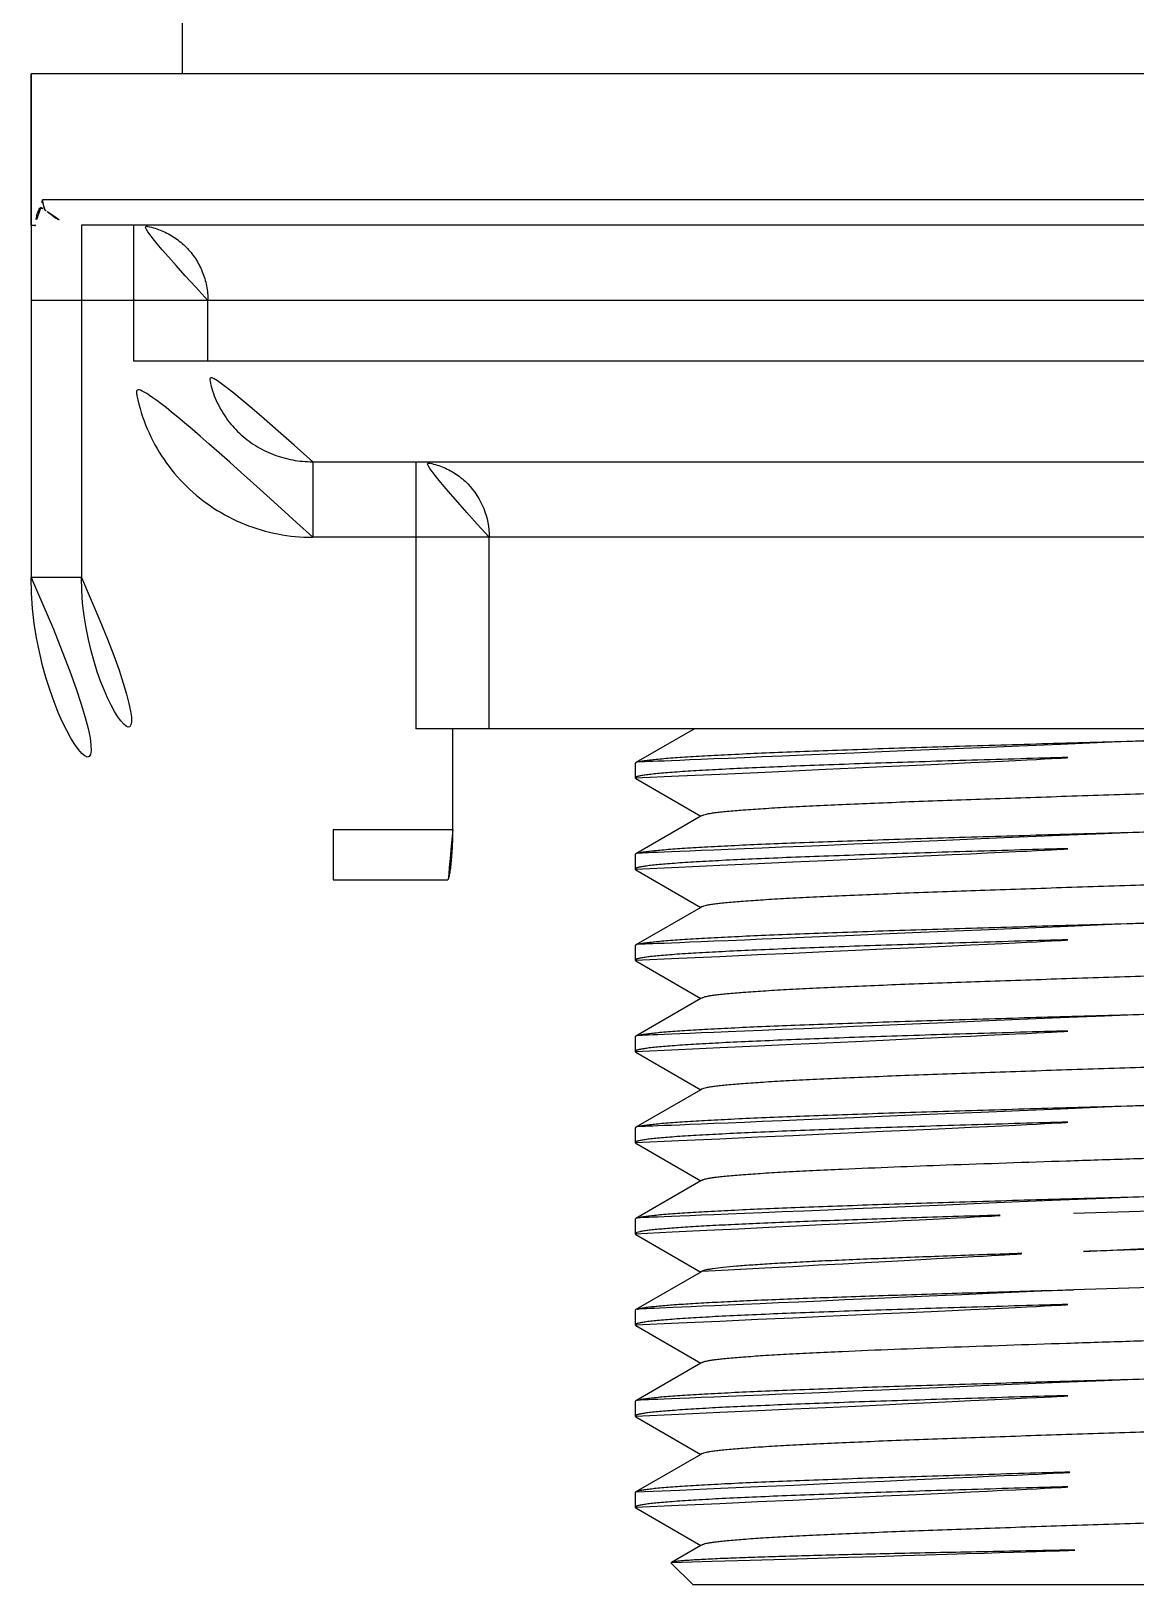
# Model space of a CAD drawing. Extents: x 16296660632 to 16296672714, y -37409619871 to -37409617455.
# Drawn here: x 16296671929.36 to 16296671951.31, y -37409617893.75 to -37409617862.89 of the extents above; entities that cross this region are included whole.
import ezdxf

# ---------------------------------------------------------------- set-up
doc = ezdxf.new("R2010")
doc.units = 0
doc.header["$LTSCALE"] = 10
doc.header["$MEASUREMENT"] = 0
doc.layers.get('0').update_dxf_attribs({"linetype": 'CONTINUOUS'})
doc.layers.add('02___PRT_ALL_AXES', color=7, linetype='CONTINUOUS')

msp = doc.modelspace()

# ---------------------------------------------------------------- linework, layer by layer
at = {"color": 7, "linetype": 'Continuous'}
for p, q in [((16296671929.36055, -37409617863.745247), (16296671929.36055, -37409617873.745247)), ((16296671973.631399, -37409617866.245369), (16296671929.589701, -37409617866.245369)), ((16296671929.36055, -37409617866.745247), (16296671929.44182, -37409617866.745247)), ((16296671929.44182, -37409617866.768257), (16296671929.44182, -37409617866.745247)), ((16296671930.36055, -37409617866.745247), (16296671930.36055, -37409617873.745247)), ((16296671972.86055, -37409617866.745247), (16296671930.36055, -37409617866.745247)), ((16296671931.39447, -37409617866.745247), (16296671931.39447, -37409617869.445236)), ((16296671973.86055, -37409617868.245247), (16296671929.36055, -37409617868.245247)), ((16296671932.87369, -37409617869.445091), (16296671932.87369, -37409617868.245247)), ((16296671932.87369, -37409617869.445236), (16296671931.39447, -37409617869.445236)), ((16296671970.34741, -37409617869.445091), (16296671932.87369, -37409617869.445091)), ((16296671934.95402, -37409617871.445236), (16296671934.95402, -37409617872.945236)), ((16296671934.95402, -37409617871.445236), (16296671968.26708, -37409617871.445236)), ((16296671934.954161, -37409617871.445236), (16296671934.95402, -37409617871.445236)), ((16296671937.000959, -37409617871.445236), (16296671937.000959, -37409617876.745247)), ((16296671968.26708, -37409617872.945236), (16296671934.95402, -37409617872.945236)), ((16296671938.46192, -37409617876.745247), (16296671938.46192, -37409617872.945236)), ((16296671930.36055, -37409617873.745247), (16296671929.36055, -37409617873.745247)), ((16296671966.220131, -37409617876.745247), (16296671937.000959, -37409617876.745247)), ((16296671937.74008, -37409617878.745247), (16296671937.74008, -37409617876.745247)), ((16296671942.538771, -37409617876.745247), (16296671941.372669, -37409617877.419403)), ((16296671941.372669, -37409617877.419403), (16296671941.36055, -37409617877.433403)), ((16296671941.372669, -37409617877.736092), (16296671941.36055, -37409617877.722076)), ((16296671941.372669, -37409617877.736092), (16296671942.66416, -37409617878.482742)), ((16296671942.66416, -37409617878.482742), (16296671941.372669, -37409617879.229393)), ((16296671942.691959, -37409617878.466667), (16296671942.66416, -37409617878.482742)), ((16296671935.36055, -37409617878.745247), (16296671935.36055, -37409617879.745247)), ((16296671935.36055, -37409617878.745247), (16296671937.74008, -37409617878.745247)), ((16296671941.372669, -37409617879.229393), (16296671941.36055, -37409617879.243408)), ((16296671941.372669, -37409617879.546089), (16296671941.36055, -37409617879.532097)), ((16296671941.372669, -37409617879.546089), (16296671942.66416, -37409617880.29274)), ((16296671935.36055, -37409617879.745247), (16296671937.639509, -37409617879.745247)), ((16296671942.66416, -37409617880.29274), (16296671941.372669, -37409617881.039391)), ((16296671942.691959, -37409617880.276672), (16296671942.66416, -37409617880.29274)), ((16296671941.372669, -37409617881.039391), (16296671941.36055, -37409617881.053429)), ((16296671941.372669, -37409617881.356087), (16296671941.36055, -37409617881.342102)), ((16296671941.372669, -37409617881.356087), (16296671942.66416, -37409617882.102753)), ((16296671942.66416, -37409617882.102753), (16296671941.372669, -37409617882.849403)), ((16296671942.691959, -37409617882.08667), (16296671942.66416, -37409617882.102753)), ((16296671941.372669, -37409617882.849403), (16296671941.36055, -37409617882.863426)), ((16296671941.372669, -37409617883.166092), (16296671941.36055, -37409617883.152077)), ((16296671941.372669, -37409617883.166092), (16296671942.66416, -37409617883.912743)), ((16296671942.66416, -37409617883.912743), (16296671941.372669, -37409617884.659393)), ((16296671942.691959, -37409617883.896667), (16296671942.66416, -37409617883.912743)), ((16296671941.372669, -37409617884.659393), (16296671941.36055, -37409617884.673409)), ((16296671941.372669, -37409617884.976089), (16296671941.36055, -37409617884.962067)), ((16296671941.372669, -37409617884.976089), (16296671942.66416, -37409617885.72274)), ((16296671942.66416, -37409617885.72274), (16296671941.372669, -37409617886.469391)), ((16296671942.691959, -37409617885.706673), (16296671942.66416, -37409617885.72274)), ((16296671941.372669, -37409617886.469391), (16296671941.36055, -37409617886.483391)), ((16296671950.066111, -37409617886.363152), (16296671951.61055, -37409617886.31958)), ((16296671941.372669, -37409617886.786087), (16296671941.36055, -37409617886.772057)), ((16296671941.372669, -37409617886.786087), (16296671942.66416, -37409617887.532753)), ((16296671942.66416, -37409617887.532753), (16296671941.372669, -37409617888.279404)), ((16296671942.691959, -37409617887.51667), (16296671942.66416, -37409617887.532753)), ((16296671951.61055, -37409617887.840897), (16296671950.066111, -37409617887.884483)), ((16296671941.372669, -37409617888.279404), (16296671941.36055, -37409617888.293381)), ((16296671941.372669, -37409617888.596092), (16296671941.36055, -37409617888.582077)), ((16296671941.372669, -37409617888.596092), (16296671942.66416, -37409617889.342743)), ((16296671942.66416, -37409617889.342743), (16296671941.372669, -37409617890.089394)), ((16296671942.691959, -37409617889.326668), (16296671942.66416, -37409617889.342743)), ((16296671941.372669, -37409617890.089394), (16296671941.36055, -37409617890.103401)), ((16296671941.372669, -37409617890.40609), (16296671941.36055, -37409617890.392082)), ((16296671941.372669, -37409617890.40609), (16296671942.66416, -37409617891.15274)), ((16296671942.691959, -37409617891.136673), (16296671942.66416, -37409617891.15274)), ((16296671942.66416, -37409617891.15274), (16296671941.372669, -37409617891.899391)), ((16296671941.36055, -37409617891.913406), (16296671941.372669, -37409617891.899391)), ((16296671941.372669, -37409617892.216087), (16296671941.36055, -37409617892.20208)), ((16296671941.372669, -37409617892.216087), (16296671942.66416, -37409617892.962753)), ((16296671942.66416, -37409617892.962753), (16296671942.07925, -37409617893.300926)), ((16296671942.691959, -37409617892.946671), (16296671942.66416, -37409617892.962753)), ((16296671942.075769, -37409617893.310463), (16296671942.07925, -37409617893.300926)), ((16296671960.710409, -37409617893.745247), (16296671942.5107, -37409617893.745247))]:
    msp.add_line(p, q, dxfattribs=at)
for centre, radius, start, end in [((16296671933.1488, -37409617867.100723), 3.660437, 166.4865756, 168.8724982), ((16296671931.479589, -37409617866.153687), 2.128429, 196.1367586, 196.7826591), ((16296671932.608879, -37409617867.139191), 3.18871, 172.8787248, 173.3199272), ((16296671930.36055, -37409617865.745247), 1, 227.1124818, 270), ((16296671935.36055, -37409617873.745247), 6, 180, 270), ((16296671935.36055, -37409617873.745247), 5, 180, 270)]:
    msp.add_arc(centre, radius, start, end, dxfattribs=at)
for points, knots in [([(16296671929.557171, -37409617866.394287), (16296671929.5424, -37409617866.400528), (16296671929.523649, -37409617866.423683), (16296671929.505449, -37409617866.460518), (16296671929.48444, -37409617866.519012), (16296671929.46286, -37409617866.614311), (16296671929.45063, -37409617866.697021), (16296671929.444771, -37409617866.743881)], [0, 0, 0, 0, 0.128221975, 0.21972012, 0.332169508, 0.622521155, 1, 1, 1, 1]), ([(16296671929.557171, -37409617866.394287), (16296671929.5648, -37409617866.400513), (16296671929.58865, -37409617866.418518), (16296671929.614639, -37409617866.433632), (16296671929.63282, -37409617866.442032)], [0, 0, 0, 0, 0.329467316, 1, 1, 1, 1]), ([(16296671929.63283, -37409617866.442032), (16296671929.61183, -37409617866.396172), (16296671929.59338, -37409617866.329697), (16296671929.589729, -37409617866.262337), (16296671929.589729, -37409617866.245369)], [0, 0, 0, 0, 0.748347261, 1, 1, 1, 1]), ([(16296671929.63283, -37409617866.442032), (16296671929.64032, -37409617866.445503), (16296671929.656759, -37409617866.456917), (16296671929.67153, -37409617866.470078), (16296671929.679991, -37409617866.477943)], [0, 0, 0, 0, 0.416909301, 1, 1, 1, 1]), ([(16296671932.87369, -37409617868.245247), (16296671932.87369, -37409617868.147247), (16296671932.85463, -37409617867.950813), (16296671932.77002, -37409617867.667801), (16296671932.632509, -37409617867.40683), (16296671932.44746, -37409617867.178032), (16296671932.22188, -37409617866.990227), (16296671931.96443, -37409617866.850594), (16296671931.685129, -37409617866.764618), (16296671931.491131, -37409617866.745247), (16296671931.39447, -37409617866.745247)], [0, 0, 0, 0, 0.125842338, 0.251584298, 0.37706085, 0.502234146, 0.627067831, 0.751576571, 0.8758674, 1, 1, 1, 1]), ([(16296671934.95402, -37409617872.945236), (16296671934.723301, -37409617872.945213), (16296671934.26063, -37409617872.901207), (16296671933.59277, -37409617872.70443), (16296671932.974751, -37409617872.383118), (16296671932.430719, -37409617871.948097), (16296671931.98222, -37409617871.415024), (16296671931.64768, -37409617870.803833), (16296671931.441019, -37409617870.138672), (16296671931.394501, -37409617869.675941), (16296671931.39447, -37409617869.445236)], [0, 0, 0, 0, 0.125005161, 0.250014216, 0.375017739, 0.500019366, 0.625017941, 0.750014423, 0.875008568, 1, 1, 1, 1]), ([(16296671934.95402, -37409617871.445236), (16296671934.821301, -37409617871.445229), (16296671934.554991, -37409617871.421204), (16296671934.168909, -37409617871.312683), (16296671933.809099, -37409617871.133423), (16296671933.48982, -37409617870.887947), (16296671933.22452, -37409617870.584007), (16296671933.02527, -37409617870.232513), (16296671932.901609, -37409617869.847633), (16296671932.873699, -37409617869.57901), (16296671932.87369, -37409617869.445091)], [0, 0, 0, 0, 0.124335599, 0.248890536, 0.373660717, 0.498642994, 0.623808652, 0.749121699, 0.874534335, 1, 1, 1, 1]), ([(16296671938.46192, -37409617872.945236), (16296671938.46192, -37409617872.750343), (16296671938.38681, -37409617872.357964), (16296671938.115339, -37409617871.940643), (16296671937.81846, -37409617871.690468), (16296671937.564119, -37409617871.550667), (16296671937.288179, -37409617871.464653), (16296671937.096451, -37409617871.445236), (16296671937.000959, -37409617871.445236)], [0, 0, 0, 0, 0.252417953, 0.503059619, 0.628038928, 0.752409553, 0.876342099, 1, 1, 1, 1]), ([(16296671951.61055, -37409617876.980904), (16296671950.964359, -37409617876.999069), (16296671949.695299, -37409617877.034729), (16296671947.84918, -37409617877.088493), (16296671946.384541, -37409617877.134354), (16296671945.29711, -37409617877.17173), (16296671944.562349, -37409617877.198921), (16296671943.891319, -37409617877.226067), (16296671943.290091, -37409617877.253159), (16296671942.76409, -37409617877.280151), (16296671942.318069, -37409617877.307022), (16296671941.99835, -37409617877.330437), (16296671941.78561, -37409617877.3498), (16296671941.65904, -37409617877.363281), (16296671941.55501, -37409617877.376701), (16296671941.473499, -37409617877.38987), (16296671941.41501, -37409617877.402946), (16296671941.3836, -37409617877.413078), (16296671941.372681, -37409617877.419403)], [0, 0, 0, 0, 0.189156112, 0.371481578, 0.540417747, 0.617931065, 0.689860256, 0.755560997, 0.814438693, 0.865963437, 0.909675268, 0.94518133, 0.959760954, 0.972181707, 0.982418558, 0.990460889, 0.996309369, 1, 1, 1, 1]), ([(16296671941.360571, -37409617877.722076), (16296671941.360571, -37409617877.715828), (16296671941.372801, -37409617877.707207), (16296671941.38975, -37409617877.700012), (16296671941.42297, -37409617877.689423), (16296671941.479151, -37409617877.677612), (16296671941.56539, -37409617877.663811), (16296671941.67556, -37409617877.650047), (16296671941.8097, -37409617877.636124), (16296671941.9674, -37409617877.622147), (16296671942.22366, -37409617877.602303), (16296671942.59973, -37409617877.578148), (16296671943.11525, -37409617877.550346), (16296671943.71257, -37409617877.522453), (16296671944.385929, -37409617877.494453), (16296671945.128851, -37409617877.466423), (16296671945.934191, -37409617877.438347), (16296671946.794201, -37409617877.410248), (16296671948.02582, -37409617877.372047), (16296671949.63644, -37409617877.325058), (16296671950.94397, -37409617877.288307), (16296671951.61055, -37409617877.269577)], [0, 0, 0, 0, 0.001826943, 0.003478419, 0.005689833, 0.011843395, 0.020329656, 0.03114797, 0.044285028, 0.05971128, 0.077391357, 0.119354659, 0.169776261, 0.228181858, 0.294006762, 0.366621107, 0.445327661, 0.529370944, 0.617947608, 0.805229098, 1, 1, 1, 1]), ([(16296671942.691971, -37409617878.466667), (16296671942.702431, -37409617878.460617), (16296671942.731489, -37409617878.450447), (16296671942.785151, -37409617878.437408), (16296671942.858601, -37409617878.424232), (16296671942.9515, -37409617878.410873), (16296671943.063789, -37409617878.39743), (16296671943.25139, -37409617878.378189), (16296671943.53224, -37409617878.354881), (16296671943.922979, -37409617878.328117), (16296671944.382561, -37409617878.301247), (16296671944.906891, -37409617878.274269), (16296671945.491261, -37409617878.247253), (16296671946.130449, -37409617878.220177), (16296671947.075331, -37409617878.182991), (16296671948.346979, -37409617878.137337), (16296671949.94906, -37409617878.083817), (16296671951.61055, -37409617878.030243), (16296671953.27203, -37409617877.976662), (16296671954.874109, -37409617877.923149), (16296671956.145769, -37409617877.877487), (16296671957.090639, -37409617877.840309), (16296671957.729839, -37409617877.81324), (16296671958.314211, -37409617877.786217), (16296671958.83853, -37409617877.759239), (16296671959.29812, -37409617877.732368), (16296671959.68885, -37409617877.705612), (16296671959.969709, -37409617877.682297), (16296671960.15731, -37409617877.663063), (16296671960.269609, -37409617877.64962), (16296671960.36249, -37409617877.636253), (16296671960.43594, -37409617877.623077), (16296671960.489611, -37409617877.610031), (16296671960.518681, -37409617877.599869), (16296671960.52914, -37409617877.593819)], [0, 0, 0, 0, 0.002027959, 0.005115804, 0.009286513, 0.014541737, 0.020873136, 0.028269835, 0.046201464, 0.068181157, 0.094020323, 0.12348703, 0.156321515, 0.192229519, 0.23089088, 0.315069703, 0.405853314, 0.49999961, 0.594145819, 0.684929279, 0.76910807, 0.807770174, 0.843677596, 0.876512344, 0.905979112, 0.931817708, 0.953798347, 0.971728668, 0.979125982, 0.985458334, 0.990712695, 0.994882708, 0.99797158, 1, 1, 1, 1]), ([(16296671937.74008, -37409617878.745247), (16296671937.74008, -37409617878.810402), (16296671937.738371, -37409617878.938263), (16296671937.730921, -37409617879.123756), (16296671937.719351, -37409617879.29454), (16296671937.704821, -37409617879.444077), (16296671937.68878, -37409617879.566681), (16296671937.67417, -37409617879.649948), (16296671937.662451, -37409617879.699333), (16296671937.65464, -37409617879.723587), (16296671937.648621, -37409617879.738098), (16296671937.64225, -37409617879.745247), (16296671937.639509, -37409617879.745247)], [0, 0, 0, 0, 0.193280679, 0.379274415, 0.550609458, 0.700996962, 0.824808758, 0.917516882, 0.951154691, 0.975930987, 0.99187258, 1, 1, 1, 1]), ([(16296671951.61055, -37409617878.790909), (16296671950.964359, -37409617878.809067), (16296671949.695311, -37409617878.844727), (16296671947.849199, -37409617878.898483), (16296671946.384569, -37409617878.944351), (16296671945.297131, -37409617878.981728), (16296671944.56237, -37409617879.008919), (16296671943.891331, -37409617879.036072), (16296671943.290091, -37409617879.063164), (16296671942.76408, -37409617879.090149), (16296671942.318069, -37409617879.11702), (16296671941.998341, -37409617879.140442), (16296671941.785601, -37409617879.159798), (16296671941.65904, -37409617879.173279), (16296671941.55501, -37409617879.186707), (16296671941.473499, -37409617879.199867), (16296671941.41501, -37409617879.212936), (16296671941.3836, -37409617879.223083), (16296671941.372681, -37409617879.229393)], [0, 0, 0, 0, 0.189155177, 0.371479765, 0.540415132, 0.617928382, 0.689858408, 0.755560271, 0.81443884, 0.865964059, 0.909675897, 0.94518181, 0.959761277, 0.97218194, 0.982418708, 0.990460949, 0.996309375, 1, 1, 1, 1]), ([(16296671941.36055, -37409617879.532097), (16296671941.36054, -37409617879.525848), (16296671941.372761, -37409617879.517227), (16296671941.38969, -37409617879.51004), (16296671941.42289, -37409617879.499443), (16296671941.47904, -37409617879.487633), (16296671941.56526, -37409617879.473831), (16296671941.6754, -37409617879.460068), (16296671941.809509, -37409617879.446129), (16296671941.96719, -37409617879.432159), (16296671942.223431, -37409617879.412323), (16296671942.59948, -37409617879.388168), (16296671943.114981, -37409617879.360359), (16296671943.712299, -37409617879.332458), (16296671944.385679, -37409617879.304466), (16296671945.12862, -37409617879.276428), (16296671945.933981, -37409617879.248352), (16296671946.79402, -37409617879.220253), (16296671948.025669, -37409617879.182053), (16296671949.636351, -37409617879.135063), (16296671950.943939, -37409617879.098312), (16296671951.61055, -37409617879.079582)], [0, 0, 0, 0, 0.001825514, 0.003475844, 0.005685516, 0.011836086, 0.020320074, 0.031135488, 0.044269235, 0.05969379, 0.077372421, 0.119332435, 0.169752545, 0.228157927, 0.293983608, 0.366600706, 0.445309038, 0.529353995, 0.617932854, 0.805220635, 1, 1, 1, 1]), ([(16296671942.691959, -37409617880.276672), (16296671942.70241, -37409617880.270622), (16296671942.73147, -37409617880.260452), (16296671942.785151, -37409617880.247414), (16296671942.858601, -37409617880.234238), (16296671942.951481, -37409617880.220871), (16296671943.06377, -37409617880.207428), (16296671943.251369, -37409617880.188187), (16296671943.53223, -37409617880.164879), (16296671943.922951, -37409617880.138123), (16296671944.38254, -37409617880.111237), (16296671944.90686, -37409617880.084267), (16296671945.49123, -37409617880.057251), (16296671946.130421, -37409617880.030182), (16296671947.075291, -37409617879.992989), (16296671948.346951, -37409617879.947342), (16296671949.94903, -37409617879.893822), (16296671951.610519, -37409617879.84024), (16296671953.272011, -37409617879.786667), (16296671954.87409, -37409617879.733147), (16296671956.14576, -37409617879.6875), (16296671957.09063, -37409617879.650307), (16296671957.72982, -37409617879.623238), (16296671958.314199, -37409617879.596207), (16296671958.83852, -37409617879.569237), (16296671959.298109, -37409617879.542374), (16296671959.68885, -37409617879.51561), (16296671959.969709, -37409617879.492287), (16296671960.15731, -37409617879.473053), (16296671960.2696, -37409617879.459618), (16296671960.36249, -37409617879.446251), (16296671960.43594, -37409617879.433067), (16296671960.48962, -37409617879.420036), (16296671960.518669, -37409617879.409866), (16296671960.529131, -37409617879.403816)], [0, 0, 0, 0, 0.002027301, 0.005116467, 0.009287797, 0.014541492, 0.020872186, 0.028270238, 0.046200227, 0.068181393, 0.094018702, 0.123486721, 0.156319963, 0.192228682, 0.230889637, 0.31506872, 0.405852432, 0.499998788, 0.594145194, 0.684929058, 0.769108404, 0.807769616, 0.843678463, 0.876511959, 0.905980241, 0.931817762, 0.953799271, 0.971729333, 0.979127631, 0.985458745, 0.990712617, 0.994883966, 0.997973072, 1, 1, 1, 1]), ([(16296671951.61055, -37409617880.600906), (16296671950.964359, -37409617880.619057), (16296671949.695311, -37409617880.654716), (16296671947.849211, -37409617880.708488), (16296671946.384581, -37409617880.754356), (16296671945.29715, -37409617880.791733), (16296671944.56237, -37409617880.818916), (16296671943.891319, -37409617880.846069), (16296671943.290079, -37409617880.873161), (16296671942.764059, -37409617880.900146), (16296671942.31805, -37409617880.927017), (16296671941.99832, -37409617880.950447), (16296671941.785589, -37409617880.969803), (16296671941.659031, -37409617880.983276), (16296671941.555, -37409617880.996696), (16296671941.47349, -37409617881.009872), (16296671941.415001, -37409617881.022942), (16296671941.383591, -37409617881.033081), (16296671941.372669, -37409617881.039391)], [0, 0, 0, 0, 0.189155491, 0.37147903, 0.540412931, 0.617926131, 0.689857718, 0.75556033, 0.814440053, 0.865964955, 0.909677206, 0.945182922, 0.959762497, 0.972181956, 0.982418443, 0.990461063, 0.996309286, 1, 1, 1, 1]), ([(16296671941.360571, -37409617881.342102), (16296671941.36055, -37409617881.335861), (16296671941.372761, -37409617881.327232), (16296671941.38969, -37409617881.320038), (16296671941.42289, -37409617881.309441), (16296671941.479031, -37409617881.297638), (16296671941.565241, -37409617881.283836), (16296671941.675369, -37409617881.270073), (16296671941.80949, -37409617881.256126), (16296671941.967171, -37409617881.242157), (16296671942.2234, -37409617881.222321), (16296671942.599449, -37409617881.198174), (16296671943.11496, -37409617881.170357), (16296671943.71228, -37409617881.142464), (16296671944.38567, -37409617881.114464), (16296671945.12862, -37409617881.086433), (16296671945.93399, -37409617881.058357), (16296671946.794029, -37409617881.030258), (16296671948.025669, -37409617880.992058), (16296671949.636351, -37409617880.945061), (16296671950.94393, -37409617880.908318), (16296671951.61055, -37409617880.88958)], [0, 0, 0, 0, 0.001824297, 0.003474067, 0.005683785, 0.011833788, 0.020316598, 0.031131964, 0.044266485, 0.059690347, 0.077368448, 0.119329151, 0.169749454, 0.228155321, 0.293982111, 0.366599775, 0.445309519, 0.529355134, 0.617933032, 0.805219396, 1, 1, 1, 1]), ([(16296671942.691959, -37409617882.08667), (16296671942.702419, -37409617882.08062), (16296671942.731489, -37409617882.070457), (16296671942.78516, -37409617882.057411), (16296671942.858601, -37409617882.044243), (16296671942.95149, -37409617882.030869), (16296671943.063789, -37409617882.017433), (16296671943.25139, -37409617881.998192), (16296671943.532249, -37409617881.974876), (16296671943.922979, -37409617881.94812), (16296671944.38257, -37409617881.921242), (16296671944.906891, -37409617881.894272), (16296671945.491261, -37409617881.867249), (16296671946.130449, -37409617881.840179), (16296671947.075331, -37409617881.802994), (16296671948.346991, -37409617881.757339), (16296671949.94907, -37409617881.703819), (16296671951.61055, -37409617881.650253), (16296671953.27203, -37409617881.596657), (16296671954.874121, -37409617881.543152), (16296671956.145769, -37409617881.497498), (16296671957.090639, -37409617881.460297), (16296671957.72983, -37409617881.433243), (16296671958.314211, -37409617881.406212), (16296671958.83853, -37409617881.379242), (16296671959.298109, -37409617881.352371), (16296671959.68885, -37409617881.325607), (16296671959.969709, -37409617881.302299), (16296671960.15731, -37409617881.283058), (16296671960.2696, -37409617881.269623), (16296671960.36249, -37409617881.256248), (16296671960.435949, -37409617881.24308), (16296671960.489611, -37409617881.230026), (16296671960.518669, -37409617881.219856), (16296671960.529131, -37409617881.213814)], [0, 0, 0, 0, 0.002028349, 0.005117334, 0.009287406, 0.014541603, 0.020873979, 0.028271412, 0.046201579, 0.068182389, 0.094020838, 0.123487739, 0.156322392, 0.192229866, 0.230891954, 0.315070767, 0.405854232, 0.500000436, 0.594146736, 0.684930378, 0.769109233, 0.807770486, 0.843678611, 0.876512968, 0.90597979, 0.931818867, 0.953798613, 0.971730265, 0.979127014, 0.985458295, 0.990713476, 0.994884352, 0.997972155, 1, 1, 1, 1]), ([(16296671951.61055, -37409617882.410896), (16296671950.964359, -37409617882.42907), (16296671949.69533, -37409617882.464729), (16296671947.849239, -37409617882.518494), (16296671946.38463, -37409617882.564346), (16296671945.297199, -37409617882.601723), (16296671944.56241, -37409617882.628922), (16296671943.891359, -37409617882.656067), (16296671943.29011, -37409617882.683159), (16296671942.76409, -37409617882.710152), (16296671942.318069, -37409617882.737022), (16296671941.998341, -37409617882.760437), (16296671941.785601, -37409617882.7798), (16296671941.65904, -37409617882.793282), (16296671941.55501, -37409617882.806702), (16296671941.473499, -37409617882.81987), (16296671941.415001, -37409617882.832947), (16296671941.3836, -37409617882.843079), (16296671941.372681, -37409617882.849403)], [0, 0, 0, 0, 0.189154908, 0.371475804, 0.540407809, 0.617921916, 0.689853864, 0.75555762, 0.81443745, 0.865963573, 0.909675966, 0.945182193, 0.959761609, 0.972182383, 0.982419059, 0.990461013, 0.996309293, 1, 1, 1, 1]), ([(16296671941.360571, -37409617883.152077), (16296671941.360559, -37409617883.145828), (16296671941.372801, -37409617883.137207), (16296671941.38974, -37409617883.13002), (16296671941.422951, -37409617883.119423), (16296671941.47912, -37409617883.10762), (16296671941.56535, -37409617883.093819), (16296671941.67552, -37409617883.080063), (16296671941.80965, -37409617883.066116), (16296671941.96735, -37409617883.052147), (16296671942.2236, -37409617883.032303), (16296671942.59967, -37409617883.008163), (16296671943.1152, -37409617882.980347), (16296671943.71253, -37409617882.952454), (16296671944.38592, -37409617882.924454), (16296671945.12886, -37409617882.896423), (16296671945.93421, -37409617882.868347), (16296671946.794241, -37409617882.840248), (16296671948.025829, -37409617882.802048), (16296671949.63644, -37409617882.755058), (16296671950.94396, -37409617882.718323), (16296671951.61055, -37409617882.699577)], [0, 0, 0, 0, 0.001826425, 0.003477585, 0.005688673, 0.01184132, 0.020326588, 0.031144209, 0.044280795, 0.059706532, 0.077386291, 0.119349656, 0.169771751, 0.228178605, 0.294005456, 0.3666225, 0.44533112, 0.529374985, 0.617950237, 0.805227961, 1, 1, 1, 1]), ([(16296671942.691971, -37409617883.896667), (16296671942.702431, -37409617883.890617), (16296671942.731489, -37409617883.880463), (16296671942.785151, -37409617883.867409), (16296671942.858601, -37409617883.854233), (16296671942.9515, -37409617883.840874), (16296671943.063789, -37409617883.827431), (16296671943.25139, -37409617883.808189), (16296671943.53224, -37409617883.784866), (16296671943.922979, -37409617883.758118), (16296671944.382561, -37409617883.731247), (16296671944.906891, -37409617883.704269), (16296671945.491261, -37409617883.677254), (16296671946.130449, -37409617883.650177), (16296671947.075319, -37409617883.612991), (16296671948.346979, -37409617883.567337), (16296671949.94906, -37409617883.513817), (16296671951.61055, -37409617883.460243), (16296671953.27203, -37409617883.406662), (16296671954.874109, -37409617883.353149), (16296671956.145769, -37409617883.307503), (16296671957.090639, -37409617883.270309), (16296671957.729839, -37409617883.24324), (16296671958.314211, -37409617883.216217), (16296671958.83853, -37409617883.18924), (16296671959.29812, -37409617883.162369), (16296671959.68885, -37409617883.135612), (16296671959.969709, -37409617883.112297), (16296671960.15731, -37409617883.093063), (16296671960.269609, -37409617883.07962), (16296671960.36249, -37409617883.066254), (16296671960.43594, -37409617883.053078), (16296671960.489611, -37409617883.040031), (16296671960.518681, -37409617883.029869), (16296671960.52914, -37409617883.023819)], [0, 0, 0, 0, 0.002027763, 0.00511555, 0.009286541, 0.014541681, 0.020872882, 0.028269684, 0.046201331, 0.068181131, 0.094020133, 0.123487043, 0.156321307, 0.192229517, 0.230890698, 0.315069579, 0.405853242, 0.499999544, 0.594145746, 0.684929217, 0.769108048, 0.807770113, 0.843677636, 0.876512215, 0.905979216, 0.93181756, 0.953798487, 0.971728551, 0.979126069, 0.985458448, 0.990712535, 0.994882659, 0.997971718, 1, 1, 1, 1]), ([(16296671951.61055, -37409617884.220909), (16296671950.964359, -37409617884.239067), (16296671949.69533, -37409617884.274727), (16296671947.849251, -37409617884.328484), (16296671946.38464, -37409617884.374352), (16296671945.297199, -37409617884.411728), (16296671944.56242, -37409617884.438919), (16296671943.891359, -37409617884.466057), (16296671943.29011, -37409617884.493156), (16296671942.76408, -37409617884.520149), (16296671942.31806, -37409617884.54702), (16296671941.998341, -37409617884.570442), (16296671941.785601, -37409617884.589798), (16296671941.659031, -37409617884.603279), (16296671941.55501, -37409617884.616707), (16296671941.47349, -37409617884.629868), (16296671941.415001, -37409617884.642937), (16296671941.3836, -37409617884.653084), (16296671941.372681, -37409617884.659393)], [0, 0, 0, 0, 0.189154452, 0.371473723, 0.540406434, 0.617921137, 0.689853431, 0.755557363, 0.814437448, 0.865963719, 0.90967624, 0.945182497, 0.959761912, 0.972182639, 0.982419242, 0.990461121, 0.996309324, 1, 1, 1, 1]), ([(16296671941.360571, -37409617884.962067), (16296671941.36058, -37409617884.955803), (16296671941.372829, -37409617884.947197), (16296671941.38979, -37409617884.940002), (16296671941.423031, -37409617884.929413), (16296671941.479219, -37409617884.917603), (16296671941.565479, -37409617884.903801), (16296671941.675671, -37409617884.890038), (16296671941.80983, -37409617884.876099), (16296671941.96755, -37409617884.862129), (16296671942.22382, -37409617884.842293), (16296671942.59992, -37409617884.818138), (16296671943.115459, -37409617884.790337), (16296671943.712799, -37409617884.762444), (16296671944.386181, -37409617884.734444), (16296671945.12911, -37409617884.706413), (16296671945.93445, -37409617884.678337), (16296671946.794451, -37409617884.650238), (16296671948.025999, -37409617884.612053), (16296671949.636539, -37409617884.565063), (16296671950.944, -37409617884.528313), (16296671951.61055, -37409617884.509583)], [0, 0, 0, 0, 0.001828748, 0.003481398, 0.005693948, 0.011849497, 0.020337518, 0.031157634, 0.044296463, 0.059724234, 0.077405767, 0.1193719, 0.169795778, 0.228203438, 0.29403015, 0.366646197, 0.445352978, 0.52939477, 0.617968165, 0.805237719, 1, 1, 1, 1]), ([(16296671942.691971, -37409617885.706673), (16296671942.702419, -37409617885.700623), (16296671942.73148, -37409617885.690437), (16296671942.785151, -37409617885.677406), (16296671942.85861, -37409617885.664238), (16296671942.95149, -37409617885.650864), (16296671943.06378, -37409617885.637428), (16296671943.251381, -37409617885.618187), (16296671943.532249, -37409617885.594872), (16296671943.922979, -37409617885.568123), (16296671944.38257, -37409617885.541237), (16296671944.906891, -37409617885.514267), (16296671945.965679, -37409617885.465347), (16296671947.64642, -37409617885.400993), (16296671949.5515, -37409617885.336838), (16296671951.190639, -37409617885.283737), (16296671952.449421, -37409617885.24324), (16296671953.691299, -37409617885.202744), (16296671954.891279, -37409617885.162277), (16296671956.02519, -37409617885.121857), (16296671957.07021, -37409617885.081543), (16296671958.005301, -37409617885.041344), (16296671958.70698, -37409617885.006607), (16296671959.1994, -37409617884.97818), (16296671959.51259, -37409617884.957932), (16296671959.785959, -37409617884.937737), (16296671960.018129, -37409617884.917633), (16296671960.20801, -37409617884.897751), (16296671960.354561, -37409617884.877983), (16296671960.449409, -37409617884.860786), (16296671960.50263, -37409617884.845718), (16296671960.52178, -37409617884.838074), (16296671960.529119, -37409617884.833817)], [0, 0, 0, 0, 0.002026953, 0.005116139, 0.009287407, 0.014541201, 0.020872394, 0.028270683, 0.046200588, 0.068182093, 0.094019507, 0.12348769, 0.156321124, 0.271960061, 0.405853429, 0.47633073, 0.547284392, 0.617286854, 0.684929596, 0.748852204, 0.807769712, 0.860498413, 0.905979919, 0.925711136, 0.943303725, 0.958667421, 0.971729206, 0.982426842, 0.990711854, 0.996561722, 0.998576246, 1, 1, 1, 1]), ([(16296671951.61055, -37409617886.030907), (16296671950.964359, -37409617886.049057), (16296671949.695339, -37409617886.084717), (16296671947.84926, -37409617886.138481), (16296671946.38464, -37409617886.184349), (16296671945.297199, -37409617886.221733), (16296671944.56241, -37409617886.248917), (16296671943.891359, -37409617886.27607), (16296671943.2901, -37409617886.303162), (16296671942.76408, -37409617886.330147), (16296671942.31806, -37409617886.357018), (16296671941.998329, -37409617886.38044), (16296671941.785589, -37409617886.399803), (16296671941.659031, -37409617886.413277), (16296671941.555, -37409617886.426697), (16296671941.47349, -37409617886.439873), (16296671941.415001, -37409617886.452942), (16296671941.3836, -37409617886.463081), (16296671941.372681, -37409617886.469391)], [0, 0, 0, 0, 0.189153638, 0.371472313, 0.540406991, 0.617921738, 0.689854055, 0.755557987, 0.81443808, 0.8659643, 0.909676791, 0.945182956, 0.959762335, 0.972182977, 0.982419517, 0.99046135, 0.996309449, 1, 1, 1, 1]), ([(16296671941.360571, -37409617886.772057), (16296671941.36059, -37409617886.766617), (16296671941.370251, -37409617886.758751), (16296671941.384451, -37409617886.752129), (16296671941.411489, -37409617886.742577), (16296671941.45751, -37409617886.73188), (16296671941.52804, -37409617886.719414), (16296671941.618219, -37409617886.706963), (16296671941.77742, -37409617886.688728), (16296671942.02445, -37409617886.666924), (16296671942.377029, -37409617886.641937), (16296671942.802191, -37409617886.616829), (16296671943.296631, -37409617886.591599), (16296671943.856449, -37409617886.566299), (16296671944.477249, -37409617886.540947), (16296671945.15414, -37409617886.515572), (16296671945.881809, -37409617886.490173), (16296671946.93668, -37409617886.455467), (16296671948.336451, -37409617886.412743), (16296671949.47802, -37409617886.379868), (16296671950.066111, -37409617886.363152)], [0, 0, 0, 0, 0.001867627, 0.00348757, 0.005637908, 0.011592124, 0.019785397, 0.030222215, 0.042895088, 0.074867951, 0.115472111, 0.164406375, 0.221287393, 0.285675007, 0.357061367, 0.434888838, 0.51854878, 0.607379599, 0.797736158, 1, 1, 1, 1]), ([(16296671950.264629, -37409617887.123817), (16296671950.882999, -37409617887.103653), (16296671952.11237, -37409617887.064171), (16296671953.919041, -37409617887.00547), (16296671955.375401, -37409617886.955544), (16296671956.47122, -37409617886.914833), (16296671957.21994, -37409617886.885071), (16296671957.90789, -37409617886.855362), (16296671958.527611, -37409617886.825706), (16296671959.072399, -37409617886.796173), (16296671959.53636, -37409617886.766769), (16296671959.870041, -37409617886.74115), (16296671960.092779, -37409617886.719994), (16296671960.22576, -37409617886.705223), (16296671960.335369, -37409617886.690521), (16296671960.42157, -37409617886.676086), (16296671960.48381, -37409617886.661774), (16296671960.51733, -37409617886.650627), (16296671960.529131, -37409617886.643806)], [0, 0, 0, 0, 0.180526639, 0.358897917, 0.527439891, 0.605719815, 0.678863634, 0.746077929, 0.806640866, 0.859895154, 0.905272119, 0.942288481, 0.957535737, 0.970556193, 0.981322845, 0.989813387, 0.99602451, 1, 1, 1, 1]), ([(16296671942.691959, -37409617887.51667), (16296671942.70113, -37409617887.51136), (16296671942.72603, -37409617887.50219), (16296671942.7717, -37409617887.490417), (16296671942.83337, -37409617887.478508), (16296671942.94696, -37409617887.460876), (16296671943.12821, -37409617887.439949), (16296671943.391609, -37409617887.416023), (16296671943.71464, -37409617887.391953), (16296671944.094971, -37409617887.367729), (16296671944.52985, -37409617887.343437), (16296671945.01613, -37409617887.319099), (16296671945.55028, -37409617887.294724), (16296671946.34667, -37409617887.261124), (16296671947.430149, -37409617887.219833), (16296671948.813339, -37409617887.171547), (16296671949.77178, -37409617887.139893), (16296671950.264629, -37409617887.123817)], [0, 0, 0, 0, 0.004190389, 0.010397512, 0.018664085, 0.028999392, 0.055843459, 0.090772278, 0.133560841, 0.183899454, 0.24143772, 0.305753018, 0.376389044, 0.452829801, 0.620882255, 0.805049166, 1, 1, 1, 1]), ([(16296671950.066111, -37409617887.884483), (16296671949.497669, -37409617887.900627), (16296671948.3925, -37409617887.932449), (16296671946.79808, -37409617887.980972), (16296671945.54986, -37409617888.022476), (16296671944.633169, -37409617888.056267), (16296671944.019119, -37409617888.080772), (16296671943.46076, -37409617888.10524), (16296671942.962179, -37409617888.129646), (16296671942.52705, -37409617888.153976), (16296671942.15855, -37409617888.178192), (16296671941.89444, -37409617888.199303), (16296671941.71854, -37409617888.216728), (16296671941.613569, -37409617888.228882), (16296671941.52696, -37409617888.240982), (16296671941.458679, -37409617888.252876), (16296671941.40904, -37409617888.264679), (16296671941.38224, -37409617888.273857), (16296671941.372681, -37409617888.279404)], [0, 0, 0, 0, 0.195924129, 0.380918024, 0.549572489, 0.626207312, 0.696955295, 0.761296199, 0.818763103, 0.868932394, 0.911444919, 0.945993487, 0.960207093, 0.972344637, 0.982391567, 0.99034127, 0.996197526, 1, 1, 1, 1]), ([(16296671941.360571, -37409617888.582077), (16296671941.360571, -37409617888.575821), (16296671941.37281, -37409617888.567207), (16296671941.389771, -37409617888.560013), (16296671941.422991, -37409617888.549423), (16296671941.47917, -37409617888.537613), (16296671941.56542, -37409617888.523811), (16296671941.6756, -37409617888.510048), (16296671941.80974, -37409617888.496109), (16296671941.967449, -37409617888.48214), (16296671942.223709, -37409617888.462303), (16296671942.599791, -37409617888.438148), (16296671943.11532, -37409617888.410339), (16296671943.712641, -37409617888.382439), (16296671944.386021, -37409617888.354446), (16296671945.12895, -37409617888.326424), (16296671945.93428, -37409617888.298347), (16296671946.794291, -37409617888.270248), (16296671948.02589, -37409617888.232048), (16296671949.63648, -37409617888.185059), (16296671950.943979, -37409617888.148323), (16296671951.61055, -37409617888.129578)], [0, 0, 0, 0, 0.001827562, 0.003479415, 0.005691178, 0.011845451, 0.020332395, 0.031151305, 0.04428887, 0.059715597, 0.077396117, 0.11936028, 0.169782654, 0.228189056, 0.294014883, 0.366630288, 0.445337007, 0.529379697, 0.617955391, 0.805233516, 1, 1, 1, 1]), ([(16296671942.691959, -37409617889.326668), (16296671942.702419, -37409617889.320633), (16296671942.731489, -37409617889.310463), (16296671942.785151, -37409617889.297409), (16296671942.858601, -37409617889.284233), (16296671942.95149, -37409617889.270866), (16296671943.063789, -37409617889.257431), (16296671943.25139, -37409617889.23819), (16296671943.532249, -37409617889.214867), (16296671943.922979, -37409617889.188118), (16296671944.382561, -37409617889.161247), (16296671944.906891, -37409617889.13427), (16296671945.965679, -37409617889.08535), (16296671947.64642, -37409617889.021004), (16296671949.5515, -37409617888.956841), (16296671951.190639, -37409617888.903748), (16296671952.449421, -37409617888.863243), (16296671953.691299, -37409617888.822746), (16296671954.891279, -37409617888.78228), (16296671956.0252, -37409617888.741867), (16296671957.070221, -37409617888.701553), (16296671958.005289, -37409617888.661339), (16296671958.70698, -37409617888.626602), (16296671959.1994, -37409617888.598183), (16296671959.51259, -37409617888.577927), (16296671959.785959, -37409617888.557739), (16296671960.018129, -37409617888.537628), (16296671960.208019, -37409617888.517738), (16296671960.354561, -37409617888.497993), (16296671960.4494, -37409617888.480782), (16296671960.502621, -37409617888.465714), (16296671960.52179, -37409617888.458061), (16296671960.52914, -37409617888.453819)], [0, 0, 0, 0, 0.002028462, 0.00511705, 0.009287018, 0.01454177, 0.02087396, 0.028270988, 0.04620174, 0.06818191, 0.094020862, 0.123487339, 0.15632222, 0.271960192, 0.405853425, 0.476330842, 0.54728424, 0.617286376, 0.684929251, 0.748852302, 0.807769819, 0.860497824, 0.905978505, 0.92571146, 0.94330234, 0.958667112, 0.971728729, 0.982425478, 0.990712197, 0.996559996, 0.998575054, 1, 1, 1, 1]), ([(16296671951.61055, -37409617889.650909), (16296671950.964371, -37409617889.669067), (16296671949.69533, -37409617889.704727), (16296671947.84923, -37409617889.758476), (16296671946.3846, -37409617889.804352), (16296671945.297159, -37409617889.841728), (16296671944.562389, -37409617889.868919), (16296671943.89134, -37409617889.896057), (16296671943.290091, -37409617889.923157), (16296671942.76408, -37409617889.95015), (16296671942.31806, -37409617889.97702), (16296671941.998341, -37409617890.000443), (16296671941.785601, -37409617890.019798), (16296671941.65904, -37409617890.033279), (16296671941.55501, -37409617890.046707), (16296671941.473499, -37409617890.059868), (16296671941.41501, -37409617890.072937), (16296671941.3836, -37409617890.083076), (16296671941.372681, -37409617890.089394)], [0, 0, 0, 0, 0.189153157, 0.371476322, 0.540411538, 0.617925321, 0.689856528, 0.755559465, 0.81443872, 0.865964279, 0.909676329, 0.945182215, 0.959761617, 0.972182184, 0.98241889, 0.990461089, 0.996309445, 1, 1, 1, 1]), ([(16296671941.360571, -37409617890.392082), (16296671941.360571, -37409617890.385834), (16296671941.372801, -37409617890.377213), (16296671941.38975, -37409617890.370018), (16296671941.42297, -37409617890.359421), (16296671941.479151, -37409617890.34761), (16296671941.56539, -37409617890.333817), (16296671941.67556, -37409617890.320053), (16296671941.8097, -37409617890.306107), (16296671941.9674, -37409617890.292137), (16296671942.22366, -37409617890.272301), (16296671942.59972, -37409617890.248154), (16296671943.11524, -37409617890.220337), (16296671943.712549, -37409617890.192436), (16296671944.38591, -37409617890.164459), (16296671945.128839, -37409617890.136421), (16296671945.934179, -37409617890.108353), (16296671946.794201, -37409617890.080254), (16296671948.02581, -37409617890.042053), (16296671949.63644, -37409617889.995064), (16296671950.94397, -37409617889.958313), (16296671951.61055, -37409617889.939583)], [0, 0, 0, 0, 0.001826917, 0.003478407, 0.005689863, 0.011843462, 0.020329721, 0.031148045, 0.044285093, 0.059711244, 0.077391161, 0.119353815, 0.169774723, 0.228179782, 0.294004939, 0.366619807, 0.445326716, 0.529370115, 0.617946906, 0.805228737, 1, 1, 1, 1]), ([(16296671942.691971, -37409617891.136673), (16296671942.702431, -37409617891.130623), (16296671942.731489, -37409617891.120453), (16296671942.785151, -37409617891.107407), (16296671942.858601, -37409617891.094231), (16296671942.95149, -37409617891.080856), (16296671943.063789, -37409617891.067429), (16296671943.25139, -37409617891.048187), (16296671943.53224, -37409617891.024879), (16296671943.922979, -37409617890.998123), (16296671944.382561, -37409617890.971237), (16296671944.906891, -37409617890.944267), (16296671945.491261, -37409617890.917236), (16296671946.130461, -37409617890.890167), (16296671947.075331, -37409617890.852989), (16296671948.346979, -37409617890.807327), (16296671949.94906, -37409617890.753822), (16296671951.61055, -37409617890.700241), (16296671953.27203, -37409617890.646667), (16296671954.874109, -37409617890.593147), (16296671956.145769, -37409617890.547493), (16296671957.090639, -37409617890.510307), (16296671957.729839, -37409617890.483238), (16296671958.314211, -37409617890.456207), (16296671958.83853, -37409617890.429237), (16296671959.29812, -37409617890.402367), (16296671959.68885, -37409617890.37561), (16296671959.969709, -37409617890.352287), (16296671960.15731, -37409617890.333054), (16296671960.269609, -37409617890.319618), (16296671960.36249, -37409617890.306252), (16296671960.43594, -37409617890.293083), (16296671960.489611, -37409617890.280029), (16296671960.518681, -37409617890.269867), (16296671960.52914, -37409617890.263817)], [0, 0, 0, 0, 0.002028333, 0.00511652, 0.009286669, 0.014541819, 0.020873674, 0.028270432, 0.046201706, 0.068181482, 0.0940207, 0.123487172, 0.156321954, 0.192229638, 0.230891296, 0.315070036, 0.405853553, 0.499999808, 0.594146001, 0.684929434, 0.769108178, 0.807770243, 0.84367765, 0.876512431, 0.905979126, 0.931817779, 0.953798345, 0.971728709, 0.979126005, 0.985458336, 0.990712699, 0.99488273, 0.997971608, 1, 1, 1, 1]), ([(16296671941.372681, -37409617891.899391), (16296671941.3836, -37409617891.893082), (16296671941.415001, -37409617891.882942), (16296671941.47349, -37409617891.869873), (16296671941.55501, -37409617891.856697), (16296671941.65904, -37409617891.843277), (16296671941.785601, -37409617891.829803), (16296671941.998341, -37409617891.81044), (16296671942.318069, -37409617891.787018), (16296671942.76409, -37409617891.760147), (16296671943.290091, -37409617891.733162), (16296671943.891331, -37409617891.70607), (16296671944.56237, -37409617891.678917), (16296671945.29714, -37409617891.651733), (16296671946.38459, -37409617891.614357), (16296671947.84922, -37409617891.568489), (16296671949.69532, -37409617891.514717), (16296671950.96435, -37409617891.479057), (16296671951.61055, -37409617891.460907)], [0, 0, 0, 0, 0.0036901, 0.009538164, 0.017580702, 0.02781757, 0.040237994, 0.054818128, 0.090324493, 0.134036593, 0.185560805, 0.244438965, 0.310140809, 0.382072346, 0.459587508, 0.628522845, 0.810843628, 1, 1, 1, 1]), ([(16296671941.360571, -37409617892.20208), (16296671941.360571, -37409617892.195824), (16296671941.37281, -37409617892.187218), (16296671941.38975, -37409617892.180023), (16296671941.42297, -37409617892.169418), (16296671941.479139, -37409617892.157623), (16296671941.56538, -37409617892.143806), (16296671941.67555, -37409617892.130051), (16296671941.809681, -37409617892.116112), (16296671941.96739, -37409617892.102142), (16296671942.22364, -37409617892.082314), (16296671942.599701, -37409617892.058151), (16296671943.11521, -37409617892.03035), (16296671943.712509, -37409617892.002449), (16296671944.38587, -37409617891.974457), (16296671945.12879, -37409617891.946419), (16296671945.934139, -37409617891.91835), (16296671946.794161, -37409617891.890251), (16296671948.02578, -37409617891.852051), (16296671949.636419, -37409617891.805061), (16296671950.94396, -37409617891.768318), (16296671951.61055, -37409617891.74958)], [0, 0, 0, 0, 0.001827384, 0.003478676, 0.005689244, 0.011842103, 0.020329106, 0.031147452, 0.044283514, 0.059710285, 0.07739066, 0.119351921, 0.169772063, 0.228176351, 0.294000535, 0.366615704, 0.445322674, 0.529366439, 0.617943828, 0.805227057, 1, 1, 1, 1]), ([(16296671942.691971, -37409617892.946671), (16296671942.702431, -37409617892.940628), (16296671942.731489, -37409617892.930458), (16296671942.785151, -37409617892.917412), (16296671942.858601, -37409617892.904243), (16296671942.9515, -37409617892.890869), (16296671943.063789, -37409617892.877434), (16296671943.25139, -37409617892.858177), (16296671943.53224, -37409617892.834877), (16296671943.922979, -37409617892.808113), (16296671944.382561, -37409617892.781242), (16296671944.906891, -37409617892.754272), (16296671945.491261, -37409617892.727249), (16296671946.130449, -37409617892.70018), (16296671947.075331, -37409617892.662987), (16296671948.346979, -37409617892.61734), (16296671949.94906, -37409617892.56382), (16296671951.61055, -37409617892.510246), (16296671953.27203, -37409617892.456673), (16296671954.874109, -37409617892.403152), (16296671956.145769, -37409617892.357498), (16296671957.090639, -37409617892.320297), (16296671957.729839, -37409617892.293243), (16296671958.314211, -37409617892.266212), (16296671958.83853, -37409617892.239243), (16296671959.29812, -37409617892.212372), (16296671959.68885, -37409617892.185623), (16296671959.969709, -37409617892.1623), (16296671960.15731, -37409617892.143051), (16296671960.269609, -37409617892.129623), (16296671960.36249, -37409617892.116249), (16296671960.43594, -37409617892.103073), (16296671960.489611, -37409617892.090027), (16296671960.518681, -37409617892.079857), (16296671960.52914, -37409617892.073807)], [0, 0, 0, 0, 0.002028021, 0.005115913, 0.009286545, 0.014541764, 0.020873208, 0.028269917, 0.046201509, 0.068181231, 0.094020368, 0.12348712, 0.156321551, 0.192229619, 0.230890915, 0.315069757, 0.405853395, 0.499999689, 0.594145882, 0.684929345, 0.769108181, 0.807770188, 0.843677792, 0.876512241, 0.905979408, 0.931817563, 0.953798695, 0.971728579, 0.979126286, 0.9854586, 0.990712454, 0.994882758, 0.997971981, 1, 1, 1, 1]), ([(16296671942.07926, -37409617893.300926), (16296671942.08251, -37409617893.299049), (16296671942.09123, -37409617893.295761), (16296671942.11599, -37409617893.289253), (16296671942.160931, -37409617893.281921), (16296671942.231119, -37409617893.273453), (16296671942.32303, -37409617893.264938), (16296671942.436371, -37409617893.256332), (16296671942.57091, -37409617893.247704), (16296671942.726299, -37409617893.239037), (16296671942.97407, -37409617893.226837), (16296671943.33276, -37409617893.21196), (16296671943.81949, -37409617893.194817), (16296671944.37784, -37409617893.17765), (16296671945.00264, -37409617893.160469), (16296671945.688141, -37409617893.143303), (16296671946.704969, -37409617893.119713), (16296671948.07712, -37409617893.090851), (16296671949.80994, -37409617893.057152), (16296671951.002501, -37409617893.034897), (16296671951.61055, -37409617893.023598)], [0, 0, 0, 0, 0.001179896, 0.002907956, 0.008055666, 0.015473261, 0.025153015, 0.037079451, 0.051224892, 0.067553731, 0.086029608, 0.129246649, 0.180465838, 0.239212718, 0.304943817, 0.37705271, 0.454884351, 0.624847634, 0.808720608, 1, 1, 1, 1])]:
    msp.add_open_spline(points, degree=3, knots=knots, dxfattribs=at)
at = {"layer": '02___PRT_ALL_AXES', "color": 7, "linetype": 'Continuous'}
for p, q in [((16296671932.36055, -37409617861.745247), (16296671932.36055, -37409617863.745247)), ((16296671929.36055, -37409617866.745247), (16296671929.36055, -37409617863.745247)), ((16296671973.86055, -37409617863.745247), (16296671929.36055, -37409617863.745247)), ((16296671941.36055, -37409617877.433403), (16296671941.36055, -37409617877.722076)), ((16296671941.36055, -37409617879.243408), (16296671941.36055, -37409617879.532082)), ((16296671941.36055, -37409617881.053413), (16296671941.36055, -37409617881.342079)), ((16296671941.36055, -37409617882.863403), (16296671941.36055, -37409617883.152077)), ((16296671941.36055, -37409617884.673409), (16296671941.36055, -37409617884.962082)), ((16296671941.36055, -37409617886.483414), (16296671941.36055, -37409617886.772079)), ((16296671941.36055, -37409617888.293404), (16296671941.36055, -37409617888.582077)), ((16296671941.36055, -37409617890.103409), (16296671941.36055, -37409617890.392082)), ((16296671941.36055, -37409617891.913406), (16296671941.36055, -37409617892.20208)), ((16296671942.075781, -37409617893.310471), (16296671942.51055, -37409617893.745247))]:
    msp.add_line(p, q, dxfattribs=at)

doc.saveas('drawing.dxf')
